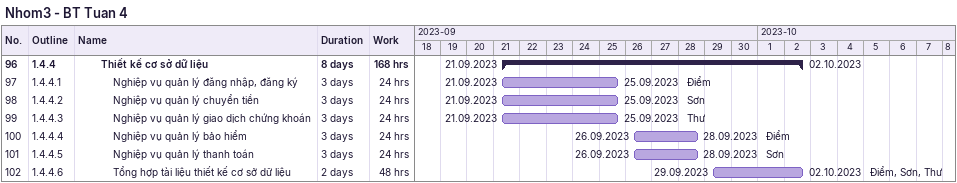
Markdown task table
Nhom3 - BT Tuan 4

| ID | WBS | Task | Duration | Start | Finish | Resources | Work (h) |
|---|---|---|---|---|---|---|---|
| 96 | 1.4.4 | **Thiết kế cơ sở dữ liệu** | 8d | 2023-09-21 | 2023-10-02 |  | 168 |
| 97 | 1.4.4.1 | Nghiệp vụ quản lý đăng nhập, đăng ký | 3d | 2023-09-21 | 2023-09-25 | Điểm | 24 |
| 98 | 1.4.4.2 | Nghiệp vụ quản lý chuyển tiền | 3d | 2023-09-21 | 2023-09-25 | Sơn | 24 |
| 99 | 1.4.4.3 | Nghiệp vụ quản lý giao dịch chứng khoán | 3d | 2023-09-21 | 2023-09-25 | Thư | 24 |
| 100 | 1.4.4.4 | Nghiệp vụ quản lý bảo hiểm | 3d | 2023-09-26 | 2023-09-28 | Điểm | 24 |
| 101 | 1.4.4.5 | Nghiệp vụ quản lý thanh toán | 3d | 2023-09-26 | 2023-09-28 | Sơn | 24 |
| 102 | 1.4.4.6 | Tổng hợp tài liệu thiết kế cơ sở dữ liệu | 2d | 2023-09-29 | 2023-10-02 | Điểm, Sơn, Thư | 48 |
